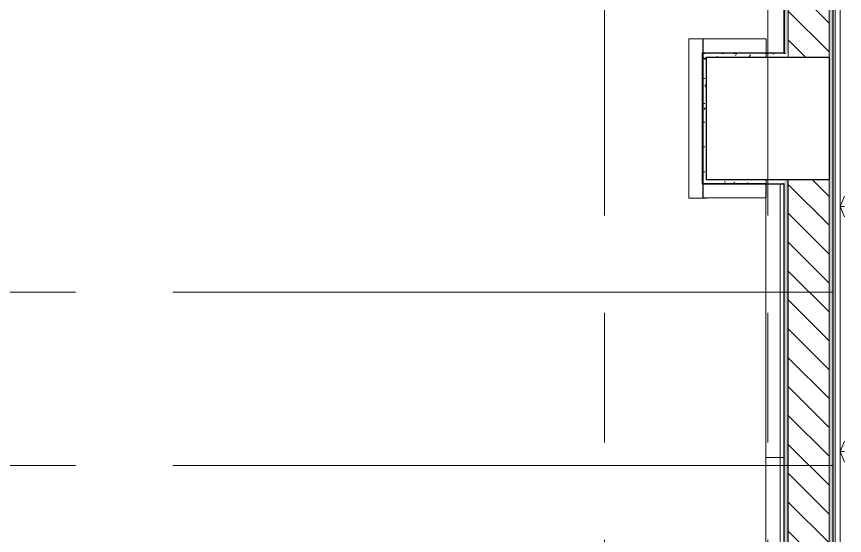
# Model space of a CAD drawing. Header units: millimetres. Extents: x 39486 to 115248, y -1987 to 27400.
# Drawn here: x 62783 to 66835, y 20958 to 23499 of the extents above; entities that cross this region are included whole.
import ezdxf

# ---------------------------------------------------------------- set-up
doc = ezdxf.new("R2010")
doc.units = ezdxf.units.MM
doc.linetypes.add('Осевая', pattern=[3175, 635, -476.25, 1587.5, -476.25])
for name, color, linetype, lineweight in [('A-WALL', 7, 'Continuous', 9), ('I-WALL', 7, 'Continuous', 9), ('Оси', 7, 'Continuous', 9), ('Оси-2', 7, 'Осевая', 9)]:
    doc.layers.add(name, color=color, linetype=linetype, lineweight=lineweight)
for name, color, linetype, lineweight, true_color in [('A-WALL-1', 7, 'Continuous', 25, 0x3c3c3c), ('A-WALL-FNSH-2', 7, 'Continuous', 13, 0x3c3c3c), ('I-FURN-1', 7, 'Continuous', 9, 0xf0f0f0)]:
    doc.layers.add(name, color=color, linetype=linetype, lineweight=lineweight, true_color=true_color)
pattern_1 = [(0, (0, 0), (121.92, 30.48), [10.058, -81.382, 10.058, -81.382, -487.68]), (0, (0, 0), (121.92, 30.48), [-182.88, 10.058, -172.822, 10.058, -81.382, -213.36]), (0, (0, 0), (121.92, 30.48), [-457.2, 10.058, -50.902, 10.058, -142.342]), (120, (45.72, 15.24), (-87.356454, 90.345817), [10.058, -81.382, 10.058, -81.382, -487.68]), (120, (45.72, 15.24), (-87.356454, 90.345817), [-182.88, 10.058, -172.822, 10.058, -81.382, -213.36]), (120, (45.72, 15.24), (-87.356454, 90.345817), [-457.2, 10.058, -50.902, 10.058, -142.342]), (240, (60.96, 76.2), (-34.563546, -120.825817), [10.058, -81.382, 10.058, -81.382, -487.68]), (240, (60.96, 76.2), (-34.563546, -120.825817), [-182.88, 10.058, -172.822, 10.058, -81.382, -213.36]), (240, (60.96, 76.2), (-34.563546, -120.825817), [-457.2, 10.058, -50.902, 10.058, -142.342])]

# ---------------------------------------------------------------- blocks, each defined once
blk = doc.blocks.new('Шкаф параметрический - 1_37-26355741-План разверток пом_ 2_19_ Этаж 2')
at = {"layer": 'I-FURN-1'}
for p, q in [((0, 500), (51.2, 478.7)), ((1200, 500), (0, 500)), ((0, 500), (0, 478.7)), ((0, 478.7), (0, 500)), ((0, 500), (1200, 500)), ((1148.8, 478.7), (1200, 500)), ((1200, 478.7), (1200, 500)), ((1200, 500), (1200, 478.7))]:
    blk.add_line(p, q, dxfattribs=at)
blk = doc.blocks.new('Мат в спортивном зале - Т4-31175596-План разверток пом_ 2_19_ Этаж 2')
at = {"layer": 'I-FURN-1'}
for p, q in [((881.3, -839.3), (-458.7, -839.3)), ((-458.7, -839.3), (-458.7, -909.3)), ((-458.7, -909.3), (-458.7, -839.3)), ((-458.7, -839.3), (812.3, -839.3)), ((812.3, -839.3), (881.3, -839.3)), ((881.3, -909.3), (881.3, -839.3)), ((881.3, -839.3), (881.3, -840.6)), ((881.3, -840.6), (881.3, -909.3)), ((-458.7, -925.9), (-458.7, -906.7)), ((-458.7, -909.3), (881.3, -909.3)), ((881.3, -909.3), (-458.7, -909.3)), ((881.3, -906.7), (881.3, -925.9))]:
    blk.add_line(p, q, dxfattribs=at)
blk = doc.blocks.new('Мат в спортивном зале - Т4-V15-План разверток пом_ 2_19_ Этаж 2')
at = {"layer": 'I-FURN-1'}
for p, q in [((881.3, -839.3), (-458.7, -839.3)), ((-458.7, -839.3), (-458.7, -909.3)), ((-458.7, -909.3), (-458.7, -839.3)), ((-458.7, -839.3), (881.3, -839.3)), ((881.3, -909.3), (881.3, -839.3)), ((881.3, -839.3), (881.3, -909.3)), ((-458.7, -925.9), (-458.7, -906.7)), ((-458.7, -909.3), (881.3, -909.3)), ((881.3, -909.3), (-458.7, -909.3)), ((881.3, -906.7), (881.3, -925.9))]:
    blk.add_line(p, q, dxfattribs=at)
blk = doc.blocks.new('Мат в спортивном зале - Т7-V37-План разверток пом_ 2_19_ Этаж 2')
at = {"layer": 'I-FURN-1'}
for p, q in [((881.3, -839.3), (571.3, -839.3)), ((571.3, -839.3), (571.3, -909.3)), ((571.3, -908.3), (571.3, -839.3)), ((571.3, -839.3), (573.9, -839.3)), ((573.9, -839.3), (881.3, -839.3)), ((881.3, -909.3), (881.3, -839.3)), ((881.3, -839.3), (881.3, -908.3)), ((571.3, -925.9), (571.3, -906.7)), ((571.3, -909.3), (881.3, -909.3)), ((881.3, -906.7), (881.3, -925.9))]:
    blk.add_line(p, q, dxfattribs=at)
blk = doc.blocks.new('Мат в спортивном зале - Т7-V38-План разверток пом_ 2_19_ Этаж 2')
at = {"layer": 'I-FURN-1'}
for p, q in [((571.3, 925.9), (571.3, 906.7)), ((881.3, 909.3), (571.3, 909.3)), ((571.3, 909.3), (571.3, 839.3)), ((571.3, 839.3), (571.3, 908.3)), ((881.3, 906.7), (881.3, 925.9)), ((881.3, 839.3), (881.3, 909.3)), ((881.3, 908.3), (881.3, 839.3)), ((571.3, 839.3), (881.3, 839.3)), ((573.9, 839.3), (571.3, 839.3)), ((880, 839.3), (573.9, 839.3)), ((881.3, 839.3), (880, 839.3))]:
    blk.add_line(p, q, dxfattribs=at)
blk = doc.blocks.new('Мат в спортивном зале - Т6-V41-План разверток пом_ 2_19_ Этаж 2')
at = {"layer": 'I-FURN-1'}
for p, q in [((881.3, -839.3), (101.3, -839.3)), ((101.3, -839.3), (101.3, -909.3)), ((101.3, -909.3), (101.3, -839.3)), ((101.3, -839.3), (881.3, -839.3)), ((881.3, -909.3), (881.3, -839.3)), ((881.3, -839.3), (881.3, -906.7)), ((101.3, -925.9), (101.3, -906.7)), ((101.3, -909.3), (881.3, -909.3)), ((103.3, -909.3), (101.3, -909.3)), ((172.3, -909.3), (103.3, -909.3)), ((881.3, -909.3), (812.3, -909.3)), ((881.3, -906.7), (881.3, -925.9)), ((881.3, -906.7), (881.3, -909.3))]:
    blk.add_line(p, q, dxfattribs=at)

msp = doc.modelspace()

# ---------------------------------------------------------------- hatches: boundary and pattern name
at = {"layer": 'I-WALL'}
h = msp.add_hatch(dxfattribs=at)
h.set_pattern_fill('FP_13', color=256, style=0, pattern_type=2)
h.set_pattern_definition(pattern_1)
h.paths.add_polyline_path([(66760, 18800), (66780, 18800), (66780, 24050), (66768, 24050), (66768, 24020), (66760, 24020), (66760, 19124.6)])
h.paths.add_polyline_path([(66780, 25950), (66780, 26880), (66760, 26880), (66760, 25980), (66768, 25980), (66768, 25950)])
h = msp.add_hatch(dxfattribs=at)
h.set_pattern_fill('FP_13', color=256, style=0, pattern_type=2)
h.set_pattern_definition(pattern_1)
h.paths.add_polyline_path([(66540, 23320), (66560, 23320), (66559.2, 24020), (66552, 24020), (66552, 24050), (66540, 24050), (66540, 23321)])
h.paths.add_polyline_path([(66540, 25950), (66552, 25950), (66552, 25980), (66560, 25980), (66560, 26500), (66540, 26500), (66540, 26387.6)])
h = msp.add_hatch(dxfattribs=at)
h.set_pattern_fill('FP_1', color=256, style=0, pattern_type=2)
h.set_pattern_definition([(135, (0, 0), (-70.71068, -70.71068), [])])
h.paths.add_polyline_path([(66760, 12300), (66760, 15175), (66560, 15175), (66560, 12300)])
h.paths.add_polyline_path([(66760, 16625), (66760, 22700), (66560, 22700), (66560, 16625)])
h.paths.add_polyline_path([(66760, 23300), (66760, 24050), (66560, 24050), (66560, 23300)])
h.paths.add_polyline_path([(66560, 25950), (66760, 25950), (66760, 26500), (66560, 26500), (66560, 25980)])
h = msp.add_hatch(dxfattribs=at)
h.set_pattern_fill('FP_13', color=256, style=0, pattern_type=2)
h.set_pattern_definition(pattern_1)
h.paths.add_polyline_path([(66140, 22700), (66160, 22700), (66160, 23320), (66140, 23320), (66140, 23274.9)])
h = msp.add_hatch(dxfattribs=at)
h.set_pattern_fill('FP_13', color=256, style=0, pattern_type=2)
h.set_pattern_definition(pattern_1)
h.paths.add_polyline_path([(66560, 23300), (66560, 23320), (66160, 23319), (66160, 23300), (66451.3, 23300)])
h = msp.add_hatch(dxfattribs=at)
h.set_pattern_fill('FP_13', color=256, style=0, pattern_type=2)
h.set_pattern_definition(pattern_1)
h.paths.add_polyline_path([(66540, 22680), (66540, 22700), (66140, 22700), (66140, 22680), (66527, 22680)])
h = msp.add_hatch(dxfattribs=at)
h.set_pattern_fill('FP_13', color=256, style=0, pattern_type=2)
h.set_pattern_definition(pattern_1)
h.paths.add_polyline_path([(66560, 17300), (66560, 22700), (66540, 22700), (66540, 17300)])

# ---------------------------------------------------------------- linework, layer by layer
at = {"layer": 'A-WALL'}
for p, q in [((66560, 23300), (66560, 24020)), ((66760, 23300), (66760, 24020)), ((66760, 18800), (66760, 22700))]:
    msp.add_line(p, q, dxfattribs=at)
at = {"layer": 'A-WALL-1'}
for p, q in [((66540, 24050), (66540, 23320)), ((66780, 18820), (66780, 24050)), ((66140, 23320), (66140, 22680)), ((66540, 23320), (66140, 23320)), ((66160, 22700), (66160, 23300)), ((66160, 23300), (66760, 23300)), ((66760, 23300), (66760, 22700)), ((66760, 22700), (66160, 22700)), ((66560, 16700), (66560, 22700)), ((66140, 22680), (66540, 22680)), ((66540, 17320), (66540, 22680))]:
    msp.add_line(p, q, dxfattribs=at)
at = {"layer": 'A-WALL-FNSH-2'}
for p, q in [((66539, 24050), (66539, 23320)), ((66789, 24050), (66789, 18820)), ((66540, 23321), (66139, 23321)), ((66139, 23321), (66139, 22679)), ((66139, 22679), (66539, 22679)), ((66539, 22679), (66539, 17321))]:
    msp.add_line(p, q, dxfattribs=at)
at = {"layer": 'Оси'}
for p, q in [((64280.5, 22150), (66780.5, 22150)), ((64280.5, 21300), (66780.5, 21300))]:
    msp.add_line(p, q, dxfattribs=at)
at = {"layer": 'Оси-2'}
for p, q in [((65660, 11888.7), (65660, 24898.1)), ((66460, 11888.7), (66460, 24898.1)), ((43385.9, 22150), (64280.5, 22150)), ((43385.9, 21300), (64280.5, 21300))]:
    msp.add_line(p, q, dxfattribs=at)

# ---------------------------------------------------------------- block references
at = {"layer": 'I-FURN-1'}
for name, p, rotation in [('Шкаф параметрический - 1_37-26355741-План разверток пом_ 2_19_ Этаж 2', (67313.6, 22568.6), 90.00000000000038), ('Мат в спортивном зале - Т6-V41-План разверток пом_ 2_19_ Этаж 2', (65234.6, 22507.7), 89.99999999999984), ('Мат в спортивном зале - Т4-31175596-План разверток пом_ 2_19_ Этаж 2', (65610.7, 21798.7), 89.99999999999984), ('Шкаф параметрический - 1_37-26355741-План разверток пом_ 2_19_ Этаж 2', (67313.6, 21368.6), 90.00000000000038), ('Шкаф параметрический - 1_37-26355741-План разверток пом_ 2_19_ Этаж 2', (67313.6, 20168.6), 90.00000000000038), ('Мат в спортивном зале - Т4-V15-План разверток пом_ 2_19_ Этаж 2', (65610.7, 20458.7), 89.99999999999984)]:
    msp.add_blockref(name, p, dxfattribs=dict(at, rotation=rotation))
for name, p in [('Мат в спортивном зале - Т7-V37-План разверток пом_ 2_19_ Этаж 2', (65570, 24228.3)), ('Мат в спортивном зале - Т7-V38-План разверток пом_ 2_19_ Этаж 2', (65570, 21771.7))]:
    msp.add_blockref(name, p, dxfattribs=at)

doc.saveas('drawing.dxf')
